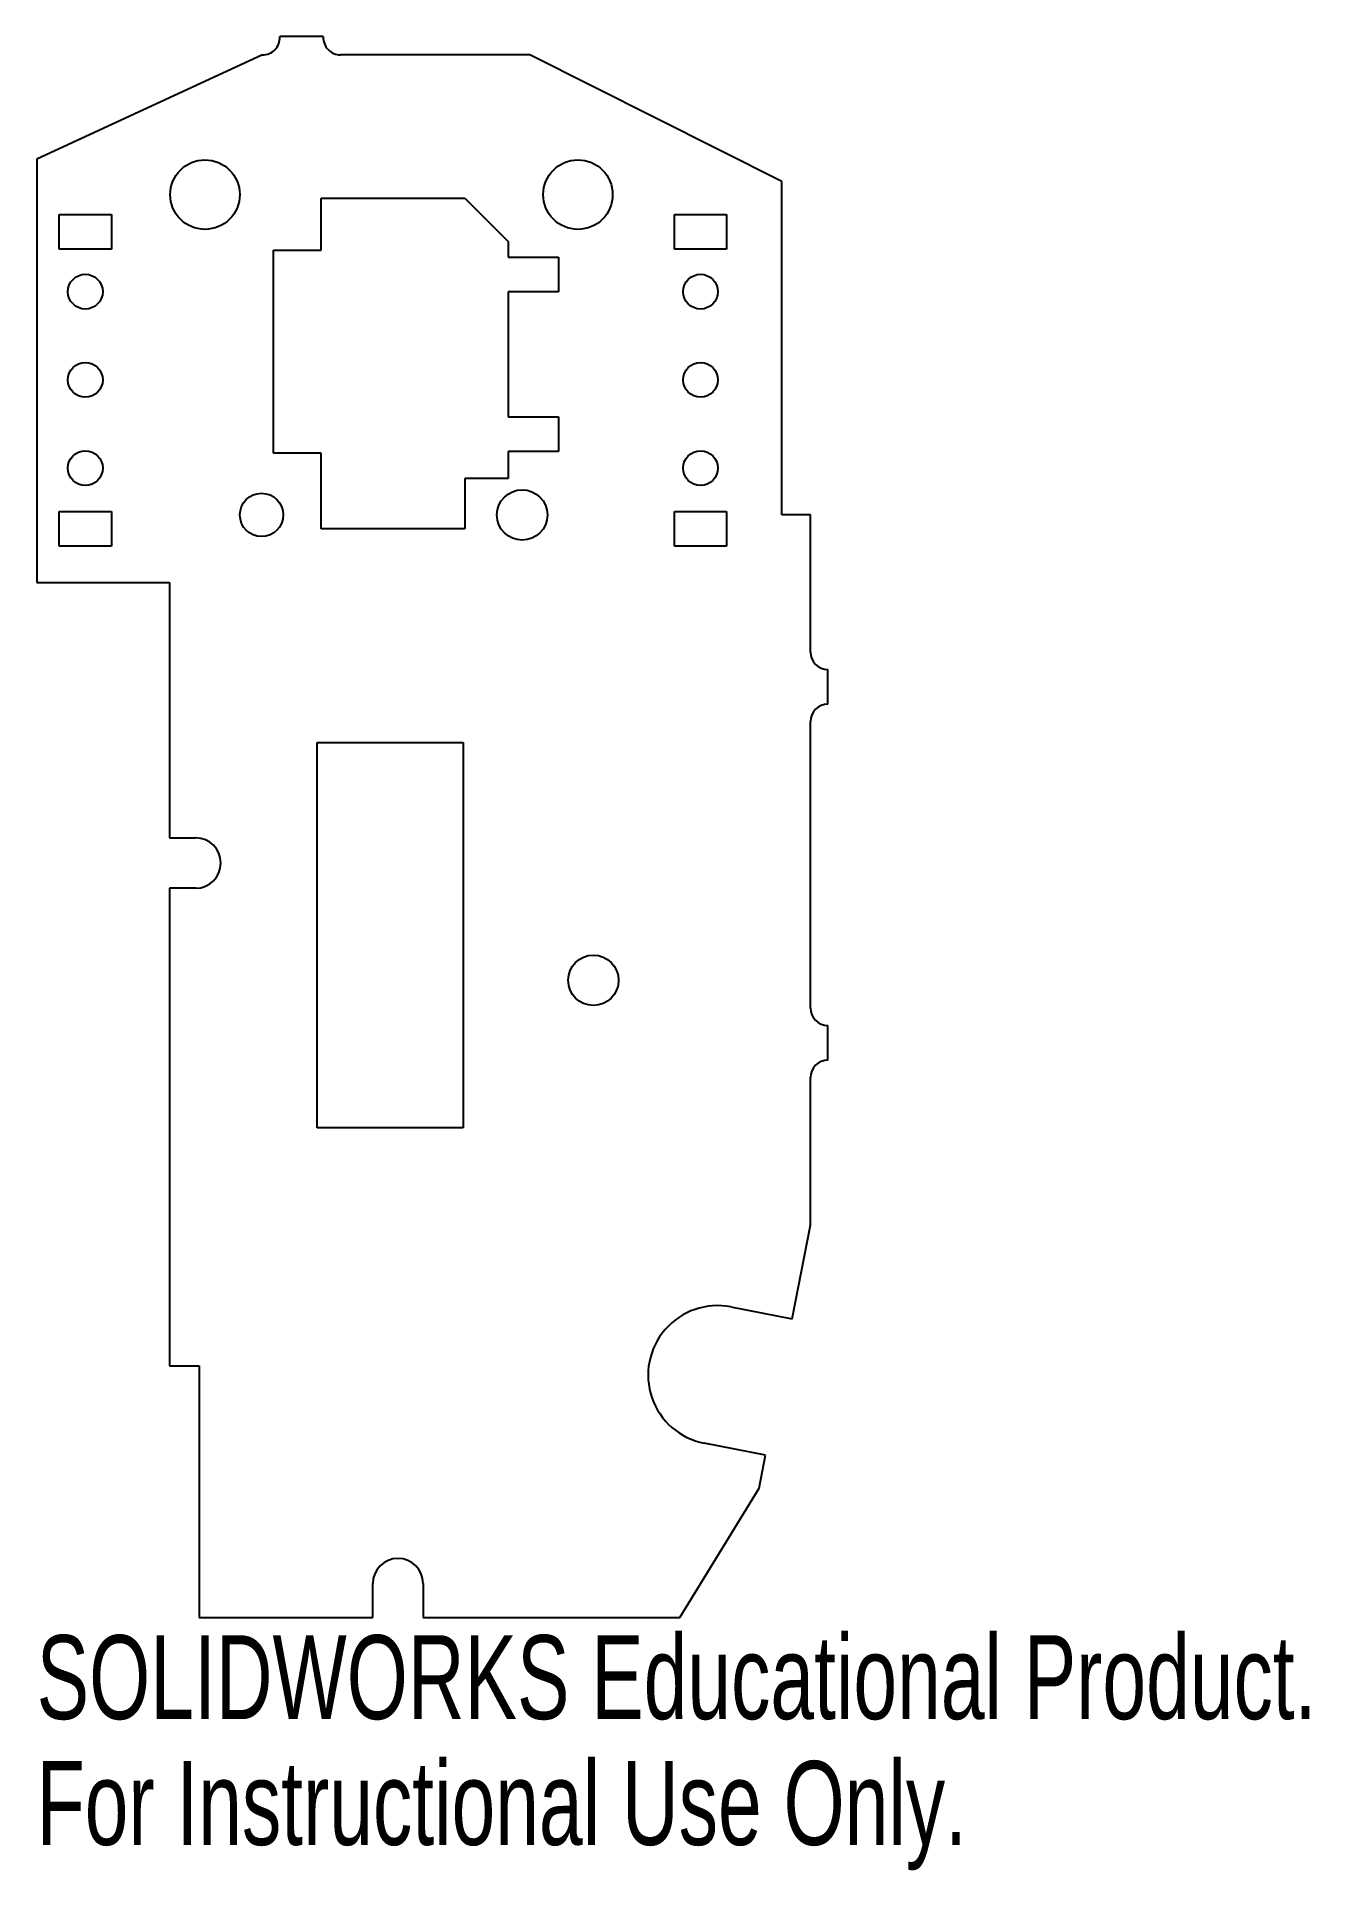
# Model space of a CAD drawing. Header units: millimetres. Extents: x -21 to 53, y -59 to 46.
import ezdxf

# ---------------------------------------------------------------- set-up
doc = ezdxf.new("R2010")
doc.units = ezdxf.units.MM
doc.styles.add('SLDTEXTSTYLE0', font='TXT', dxfattribs={"width": 0.7})

msp = doc.modelspace()

# ---------------------------------------------------------------- linework, layer by layer
at = {"color": 7, "linetype": 'Continuous', "lineweight": 25}
for p, q in [((-4.01, 46.45), (-6.51, 46.45)), ((-7.51, 45.4), (-20.51, 39.4)), ((7.89, 45.4), (-3.01, 45.4)), ((22.39, 38.1), (7.89, 45.4)), ((-20.51, 39.4), (-20.51, 15)), ((22.39, 18.9), (22.39, 38.1)), ((-4.13, 34.15), (-4.13, 37.15)), ((-4.13, 37.15), (4.13, 37.15)), ((4.13, 37.15), (6.63, 34.65)), ((-19.21, 34.21), (-19.21, 36.21)), ((-19.21, 36.21), (-16.21, 36.21)), ((-16.21, 36.21), (-16.21, 34.21)), ((16.21, 34.21), (16.21, 36.21)), ((16.21, 36.21), (19.21, 36.21)), ((19.21, 36.21), (19.21, 34.21)), ((-16.21, 34.21), (-19.21, 34.21)), ((-6.88, 34.15), (-4.13, 34.15)), ((-6.88, 22.45), (-6.88, 34.15)), ((6.63, 34.65), (6.63, 33.75)), ((19.21, 34.21), (16.21, 34.21)), ((6.63, 33.75), (9.53, 33.75)), ((9.53, 33.75), (9.53, 31.75)), ((9.53, 31.75), (6.63, 31.75)), ((6.63, 31.75), (6.63, 24.55)), ((6.63, 24.55), (9.53, 24.55)), ((9.53, 24.55), (9.53, 22.55)), ((-4.13, 22.45), (-6.88, 22.45)), ((-4.13, 18.1), (-4.13, 22.45)), ((9.53, 22.55), (6.63, 22.55)), ((6.63, 22.55), (6.63, 21)), ((6.63, 21), (4.13, 21)), ((4.13, 21), (4.13, 18.1)), ((-19.21, 17.1), (-19.21, 19.1)), ((-19.21, 19.1), (-16.21, 19.1)), ((-16.21, 19.1), (-16.21, 17.1)), ((16.21, 17.1), (16.21, 19.1)), ((16.21, 19.1), (19.21, 19.1)), ((19.21, 19.1), (19.21, 17.1)), ((4.13, 18.1), (-4.13, 18.1)), ((24.04, 18.9), (22.39, 18.9)), ((24.04, 11), (24.04, 18.9)), ((-16.21, 17.1), (-19.21, 17.1)), ((19.21, 17.1), (16.21, 17.1)), ((-20.51, 15), (-12.86, 15)), ((-12.86, 15), (-12.86, 0.3)), ((25.04, 8), (25.04, 10)), ((24.04, -9.5), (24.04, 7)), ((-4.36, -16.4), (-4.36, 5.8)), ((-4.36, 5.8), (4.04, 5.8)), ((4.04, 5.8), (4.04, -16.4)), ((-12.86, 0.3), (-11.36, 0.3)), ((-11.36, -2.6), (-12.86, -2.6)), ((-12.86, -2.6), (-12.86, -30.1)), ((25.04, -12.5), (25.04, -10.5)), ((24.04, -22.01), (24.04, -13.5)), ((4.04, -16.4), (-4.36, -16.4)), ((22.99, -27.4), (24.04, -22.01)), ((19.45, -26.71), (22.99, -27.4)), ((-12.86, -30.1), (-11.16, -30.1)), ((-11.16, -30.1), (-11.16, -44.6)), ((21.45, -35.25), (17.92, -34.56)), ((21.08, -37.16), (21.45, -35.25)), ((16.51, -44.6), (21.08, -37.16)), ((-1.16, -44.6), (-1.16, -42.65)), ((1.74, -42.65), (1.74, -44.6)), ((-11.16, -44.6), (-1.16, -44.6)), ((1.74, -44.6), (16.51, -44.6))]:
    msp.add_line(p, q, dxfattribs=at)
for centre, radius in [((-10.82, 37.35), 2), ((10.65, 37.35), 2), ((-17.71, 31.76), 1), ((17.71, 31.76), 1), ((-17.71, 26.68), 1), ((17.71, 26.68), 1), ((-17.71, 21.6), 1), ((17.71, 21.6), 1), ((-7.56, 18.9), 1.25), ((7.44, 18.9), 1.45), ((11.54, -7.9), 1.45)]:
    msp.add_circle(centre, radius, dxfattribs=at)
for centre, radius, start, end in [((-7.51, 46.4), 1, 270, 2.7319), ((-3.01, 46.4), 1, 177.2681, 270), ((25.04, 11), 1, 180, 270), ((25.04, 7), 1, 90, 180), ((-11.36, -1.15), 1.45, 270, 90), ((25.04, -9.5), 1, 180, 270), ((25.04, -13.5), 1, 90, 180), ((18.69, -30.64), 4, 78.9318, 258.9318), ((0.29, -42.65), 1.45, 0, 180)]:
    msp.add_arc(centre, radius, start, end, dxfattribs=at)

# ---------------------------------------------------------------- texts
at = {"color": 7, "linetype": 'Continuous', "char_height": 4.8336, "attachment_point": 1, "style": 'SLDTEXTSTYLE0'}
for s, insert in [('SOLIDWORKS Educational Product.', (-20.51, -45.62)), ('For Instructional Use Only.', (-20.51, -52.87))]:
    msp.add_mtext(s, dxfattribs=dict(at, insert=insert))

doc.saveas('drawing.dxf')
